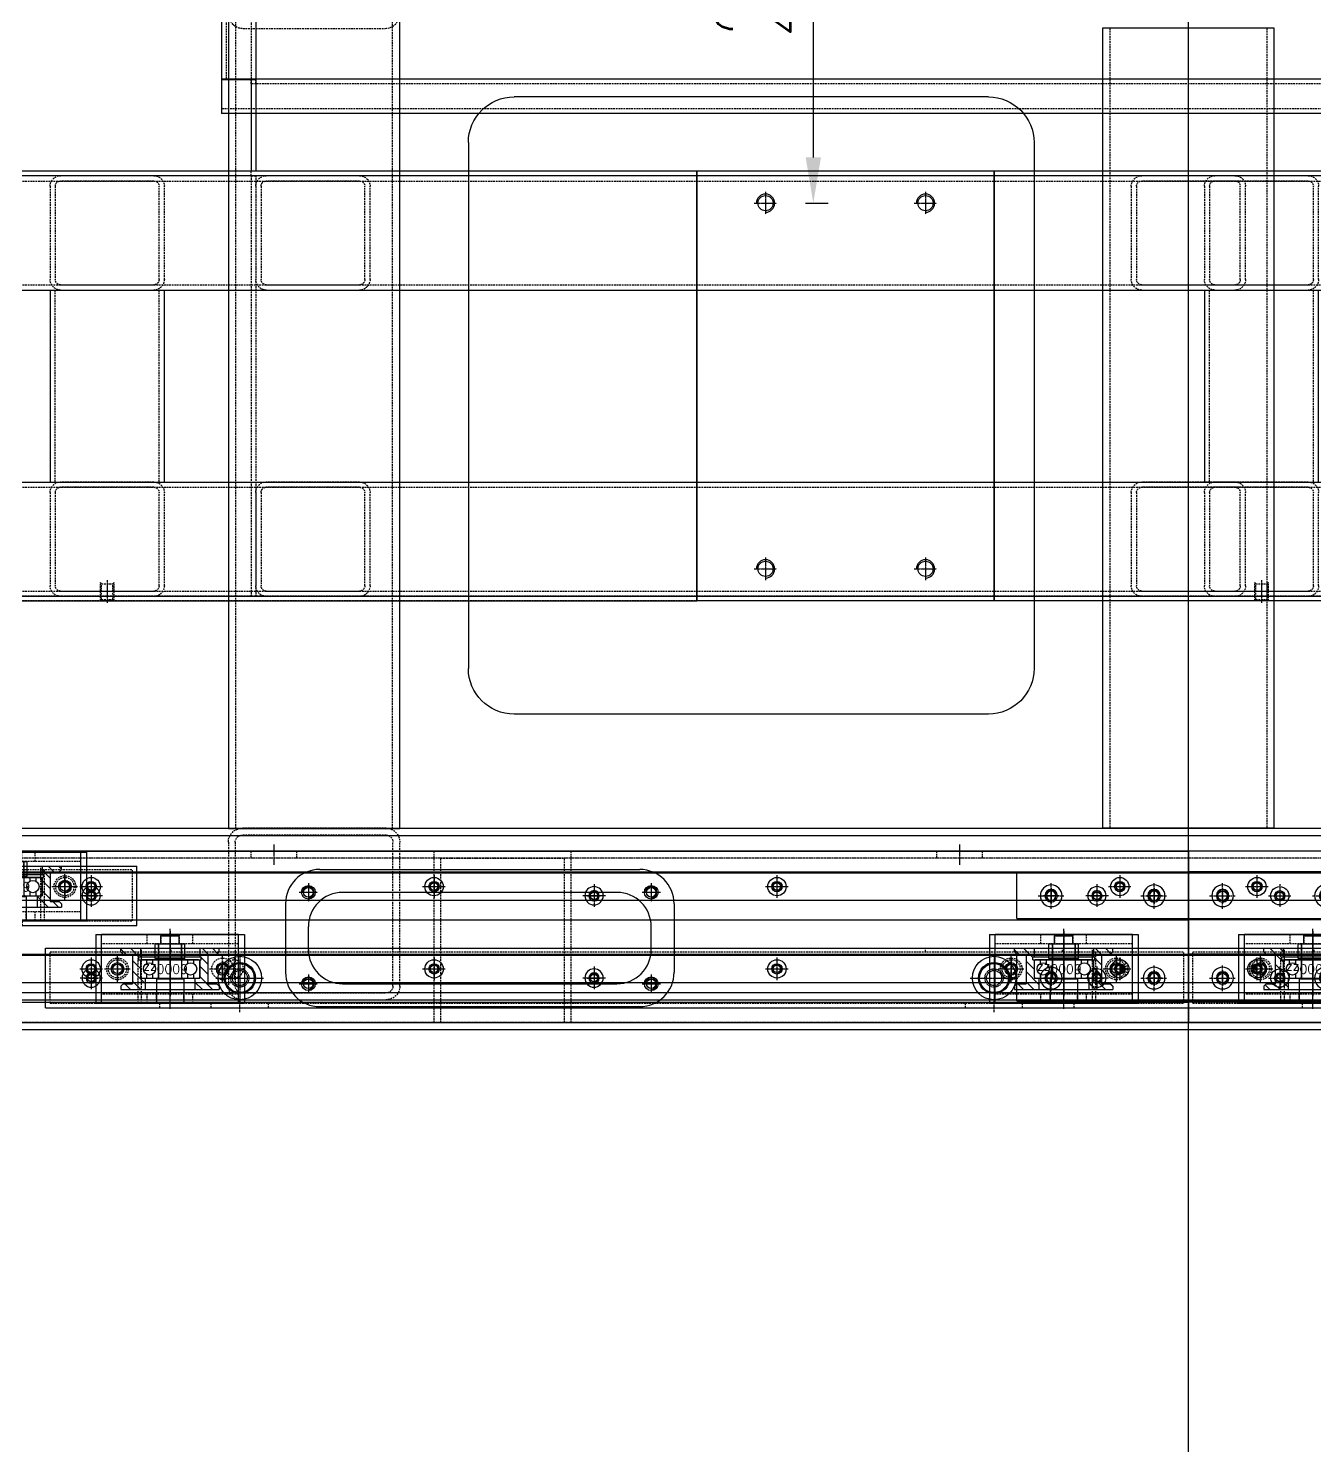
# Model space of a CAD drawing. Header units: millimetres. Extents: x -18234 to 26733, y 279 to 18488.
# Drawn here: x 5988 to 6550, y 8918 to 9538 of the extents above; entities that cross this region are included whole.
import ezdxf

# ---------------------------------------------------------------- set-up
doc = ezdxf.new("R2010")
doc.units = ezdxf.units.MM
doc.linetypes.add('CENTER', pattern=[2, 1.25, -0.25, 0.25, -0.25])
doc.linetypes.add('HIDDEN', pattern=[0.375, 0.25, -0.125])
for name, color, linetype in [('CL', 1, 'CENTER'), ('FL', 3, 'Continuous'), ('HL', 2, 'HIDDEN')]:
    doc.layers.add(name, color=color, linetype=linetype)
doc.styles.add('ROAMNS', font='romans.shx', dxfattribs={"width": 0.8, "bigfont": 'whgtxt.shx'})
doc.styles.add('한글', font='romans.shx', dxfattribs={"bigfont": 'whgtxt.shx'})
doc.dimstyles.new('10 한덕_도면칫수', dxfattribs={"dimscale": 10, "dimtxt": 3.3, "dimasz": 2, "dimexe": 0.65, "dimexo": 1.25, "dimgap": 1, "dimtad": 1, "dimdsep": 46, "dimtxsty": 'ROAMNS', "dimcen": 0, "dimclrd": 7, "dimclre": 7, "dimclrt": 2, "dimadec": 0, "dimazin": 2, "dimtp": 0.1, "dimtm": 0.1, "dimtfac": 0.71, "dimtmove": 0, "dimatfit": 3, "dimfxl": 1, "dimlwd": -1, "dimlwe": -1, "dimarcsym": 1})

# ---------------------------------------------------------------- blocks, each defined once
blk = doc.blocks.new('*D661')
at = {"color": 7, "linetype": 'ByBlock', "ltscale": 0.5, "transparency": 16777216}
for p, q in [((6002.71, 9672.28), (6337.63, 9672.28)), ((6331.13, 9652.28), (6331.13, 9481.28)), ((6327.71, 9461.28), (6337.63, 9461.28))]:
    blk.add_line(p, q, dxfattribs=at)
at = {"color": 7, "ltscale": 0.5, "transparency": 16777216}
for points in [[(6327.79, 9652.28), (6334.46, 9652.28), (6331.13, 9672.28)], [(6327.79, 9481.28), (6334.46, 9481.28), (6331.13, 9461.28)]]:
    blk.add_solid(points, dxfattribs=at)
at = {"layer": 'DEFPOINTS', "color": 0, "ltscale": 0.5, "transparency": 16777216}
for p in [(5990.21, 9672.28), (6315.21, 9461.28), (6331.13, 9461.28)]:
    blk.add_point(p, dxfattribs=at)
at = {"color": 2, "ltscale": 0.5, "transparency": 16777216, "insert": (6304.63, 9566.78), "char_height": 33, "attachment_point": 5, "rotation": 90, "style": 'ROAMNS', "bg_fill": 3, "box_fill_scale": 1.1, "bg_fill_color": 256, "bg_fill_true_color": 13158600, "bg_fill_transparency": 0}
blk.add_mtext('211', dxfattribs=at)
blk = doc.blocks.new('875654')
at = {"layer": 'HL', "ltscale": 3}
for p, q in [((237346.1, 2606.34), (237283.9, 2606.34)), ((237277.5, 2599.94), (237277.5, 2537.74)), ((237280.7, 2599.94), (237280.7, 2537.74)), ((237346.1, 2603.14), (237283.9, 2603.14)), ((237349.3, 2537.74), (237349.3, 2599.94)), ((237352.5, 2537.74), (237352.5, 2599.94)), ((237283.9, 2534.54), (237346.1, 2534.54)), ((237283.9, 2531.34), (237346.1, 2531.34))]:
    blk.add_line(p, q, dxfattribs=at)
for centre, radius, start, end in [((237283.9, 2599.94), 6.4, 90, 180), ((237346.1, 2599.94), 6.4, 0, 90), ((237283.9, 2599.94), 3.2, 90, 180), ((237346.1, 2599.94), 3.2, 0, 90), ((237283.9, 2537.74), 6.4, 180, 270), ((237283.9, 2537.74), 3.2, 180, 270), ((237346.1, 2537.74), 6.4, 270, 0), ((237346.1, 2537.74), 3.2, 270, 0)]:
    blk.add_arc(centre, radius, start, end, dxfattribs=at)
blk = doc.blocks.new('T7ETEW')
at = {"color": 0, "extrusion": (0, 0, -1), "zscale": -1}
blk.add_blockref('875654', (-359719, -25508.93), dxfattribs=at)
blk = doc.blocks.new('y8ll')
at = {"ltscale": 0.5}
for p, q in [((206532.54, 29889.07), (205707.54, 29889.07)), ((205707.54, 29889.07), (205707.54, 29814.07)), ((205707.54, 29814.07), (206532.54, 29814.07))]:
    blk.add_line(p, q, dxfattribs=at)
at = {"layer": 'HL', "ltscale": 3}
for p, q in [((205707.54, 29885.87), (206532.54, 29885.87)), ((205707.54, 29817.27), (206532.54, 29817.27))]:
    blk.add_line(p, q, dxfattribs=at)
blk = doc.blocks.new('R6WRWT')
at = {"ltscale": 0.5}
for p, q in [((208028.26, 17762.34), (205958.26, 17762.34)), ((205958.26, 17687.34), (208028.26, 17687.34))]:
    blk.add_line(p, q, dxfattribs=at)
at = {"layer": 'HL', "ltscale": 3}
for p, q in [((205958.26, 17759.14), (208028.26, 17759.14)), ((205958.26, 17690.54), (208028.26, 17690.54))]:
    blk.add_line(p, q, dxfattribs=at)
blk = doc.blocks.new('T7ETT')
at = {"ltscale": 0.5}
for p, q in [((208158.87, 18593.09), (206535.87, 18593.09)), ((206535.87, 18593.09), (206535.87, 18518.09)), ((206535.87, 18518.09), (208158.87, 18518.09))]:
    blk.add_line(p, q, dxfattribs=at)
at = {"layer": 'HL', "ltscale": 3}
for p, q in [((206535.87, 18589.89), (208158.87, 18589.89)), ((206535.87, 18521.29), (208158.87, 18521.29))]:
    blk.add_line(p, q, dxfattribs=at)
blk = doc.blocks.new('tyudrt')
at = {"layer": 'HL', "ltscale": 3}
for p, q in [((311320.86, 131.85), (311383.86, 131.85)), ((311314.86, 62.85), (311314.86, 125.85)), ((311317.86, 62.85), (311317.86, 125.85)), ((311320.86, 128.85), (311383.86, 128.85)), ((311386.86, 125.85), (311386.86, 62.85)), ((311389.86, 125.85), (311389.86, 62.85)), ((311383.86, 59.85), (311320.86, 59.85)), ((311383.86, 56.85), (311320.86, 56.85))]:
    blk.add_line(p, q, dxfattribs=at)
for centre, radius, start, end in [((311320.86, 125.85), 6, 90, 180), ((311383.86, 125.85), 6, 0, 90), ((311320.86, 125.85), 3, 90, 180), ((311383.86, 125.85), 3, 0, 90), ((311320.86, 62.85), 6, 180, 270), ((311320.86, 62.85), 3, 180, 270), ((311383.86, 62.85), 6, 270, 0), ((311383.86, 62.85), 3, 270, 0)]:
    blk.add_arc(centre, radius, start, end, dxfattribs=at)
blk = doc.blocks.new('KGHWELWE')
at = {"ltscale": 0.5}
for p, q in [((118169.61, -24345.93), (118169.61, -23995.93)), ((118169.61, -23995.93), (118244.61, -23995.93)), ((118244.61, -23995.93), (118244.61, -24345.93)), ((118169.61, -24345.93), (118244.61, -24345.93))]:
    blk.add_line(p, q, dxfattribs=at)
at = {"layer": 'HL', "ltscale": 3}
for p, q in [((118172.81, -23995.93), (118172.81, -24345.93)), ((118241.41, -23995.93), (118241.41, -24345.93))]:
    blk.add_line(p, q, dxfattribs=at)
blk = doc.blocks.new('67234')
at = {"color": 6, "ltscale": 0.5}
for p, q in [((108903.23, -23265.82), (108903.23, -23967.32)), ((108918.23, -23265.82), (108918.23, -23927.32)), ((108903.23, -23927.32), (108918.23, -23927.32)), ((108905.23, -23927.32), (108905.23, -23967.32)), ((108085.23, -23967.32), (108905.23, -23967.32))]:
    blk.add_line(p, q, dxfattribs=at)
at = {"layer": 'HL', "ltscale": 3}
for p, q in [((108905.23, -23265.82), (108905.23, -23927.32)), ((108916.23, -23265.82), (108916.23, -23927.32))]:
    blk.add_line(p, q, dxfattribs=at)
blk = doc.blocks.new('547ww')
at = {"color": 6, "ltscale": 0.5}
for p, q in [((106842.27, -25136.21), (107688.27, -25136.21)), ((106842.27, -25136.21), (106842.27, -25151.21)), ((107675.27, -25136.21), (107675.27, -25138.21)), ((107688.27, -25136.21), (107688.27, -25151.21)), ((106842.27, -25151.21), (107688.27, -25151.21))]:
    blk.add_line(p, q, dxfattribs=at)
at = {"layer": 'HL', "ltscale": 3}
for p, q in [((106855.27, -25136.21), (106855.27, -25138.21)), ((106857.27, -25136.21), (106857.27, -25138.21)), ((107673.27, -25138.21), (107673.27, -25136.21)), ((107675.27, -25138.21), (107675.27, -25136.21)), ((106855.27, -25138.21), (107675.27, -25138.21)), ((106842.27, -25149.21), (107688.27, -25149.21))]:
    blk.add_line(p, q, dxfattribs=at)
blk = doc.blocks.new('5463')
at = {"color": 6}
for name, p in [('67234', (-2817.38, 0)), ('547ww', (-1587.43, 1209.13))]:
    blk.add_blockref(name, p, dxfattribs=at)
blk = doc.blocks.new('7ett')
at = {"ltscale": 0.5}
for p, q in [((111304.67, -26252.2), (111512.17, -26252.2)), ((111284.67, -26272.2), (111284.67, -26502.2)), ((111532.17, -26272.2), (111532.17, -26502.2)), ((111304.67, -26522.2), (111512.17, -26522.2)), ((112252.17, -26657.2), (110182.17, -26657.2))]:
    blk.add_line(p, q, dxfattribs=at)
for centre, start, end in [((111304.67, -26272.2), 90, 180), ((111512.17, -26272.2), 0, 90), ((111304.67, -26502.2), 180, 270), ((111512.17, -26502.2), 270, 0)]:
    blk.add_arc(centre, 20, start, end, dxfattribs=at)
blk = doc.blocks.new('TUWW')
at = {"ltscale": 0.5}
blk.add_circle((205051.78, 17531.93), 3.32, dxfattribs=at)
at = {"color": 1, "ltscale": 0.5}
blk.add_arc((205051.78, 17531.93), 4, 270, 180, dxfattribs=at)
at = {"layer": 'CL', "ltscale": 0.5}
for p, q in [((205051.78, 17536.93), (205051.78, 17526.93)), ((205046.78, 17531.93), (205056.78, 17531.93))]:
    blk.add_line(p, q, dxfattribs=at)
blk = doc.blocks.new('UYIWWT')
at = {"color": 6, "ltscale": 0.5}
for p, q in [((117513.54, -28251.55), (117513.54, -28439.55)), ((117513.54, -28251.55), (117643.54, -28251.55)), ((117643.54, -28251.55), (117643.54, -28439.55)), ((117513.54, -28439.55), (117643.54, -28439.55))]:
    blk.add_line(p, q, dxfattribs=at)
at = {"extrusion": (0, 0, -1), "zscale": -1}
for p in [(-322595.32, -45797.48), (-322665.32, -45797.48), (-322595.32, -45957.48), (-322665.32, -45957.48)]:
    blk.add_blockref('TUWW', p, dxfattribs=at)
blk = doc.blocks.new('57WERWR')
at = {"ltscale": 0.5}
for p, q in [((217010.53, 14888.67), (215596.53, 14888.67)), ((215596.53, 14838.67), (217010.53, 14838.67))]:
    blk.add_line(p, q, dxfattribs=at)
at = {"layer": 'HL', "ltscale": 3}
for p, q in [((215596.53, 14886.37), (217010.53, 14886.37)), ((215596.53, 14840.97), (217010.53, 14840.97))]:
    blk.add_line(p, q, dxfattribs=at)
blk = doc.blocks.new('57WTEWR')
at = {"ltscale": 0.5}
for p, q in [((207561.59, 18318.75), (207477.59, 18318.75)), ((207477.59, 18318.75), (207477.59, 18268.75)), ((207561.59, 18318.75), (207561.59, 18268.75)), ((207477.59, 18268.75), (207561.59, 18268.75))]:
    blk.add_line(p, q, dxfattribs=at)
at = {"layer": 'HL', "ltscale": 3}
for p, q in [((207477.59, 18316.45), (207561.59, 18316.45)), ((207477.59, 18271.05), (207561.59, 18271.05))]:
    blk.add_line(p, q, dxfattribs=at)
blk = doc.blocks.new('56e43')
at = {"layer": 'HL', "ltscale": 3}
for p, q in [((237551.98, 2183.25), (237592.78, 2183.25)), ((237547.38, 2137.85), (237547.38, 2178.65)), ((237549.68, 2137.85), (237549.68, 2178.65)), ((237551.98, 2180.95), (237592.78, 2180.95)), ((237595.08, 2178.65), (237595.08, 2137.85)), ((237597.38, 2178.65), (237597.38, 2137.85)), ((237592.78, 2135.55), (237551.98, 2135.55)), ((237592.78, 2133.25), (237551.98, 2133.25))]:
    blk.add_line(p, q, dxfattribs=at)
for centre, radius, start, end in [((237551.98, 2178.65), 4.6, 90, 180), ((237592.78, 2178.65), 4.6, 0, 90), ((237551.98, 2178.65), 2.3, 90, 180), ((237592.78, 2178.65), 2.3, 0, 90), ((237551.98, 2137.85), 4.6, 180, 270), ((237551.98, 2137.85), 2.3, 180, 270), ((237592.78, 2137.85), 4.6, 270, 0), ((237592.78, 2137.85), 2.3, 270, 0)]:
    blk.add_arc(centre, radius, start, end, dxfattribs=at)
blk = doc.blocks.new('34ETW')
at = {"color": 6, "ltscale": 0.5}
for p, q in [((117048.54, -28749.67), (117513.54, -28749.67)), ((117048.54, -28749.67), (117048.54, -28937.67)), ((117513.54, -28937.67), (117513.54, -28749.67)), ((117048.54, -28937.67), (117513.54, -28937.67))]:
    blk.add_line(p, q, dxfattribs=at)
blk = doc.blocks.new('R6WERW')
at = {"color": 6, "ltscale": 0.5}
for p, q in [((117643.54, -28749.67), (118098.54, -28749.67)), ((117643.54, -28937.67), (117643.54, -28749.67)), ((118098.54, -28749.67), (118098.54, -28937.67)), ((118098.54, -28937.67), (117643.54, -28937.67))]:
    blk.add_line(p, q, dxfattribs=at)
blk = doc.blocks.new('yiwerw')
at = {"layer": 'CL', "ltscale": 0.5}
blk.add_line((240924.09, 36676.37), (240914.09, 36676.37), dxfattribs=at)
at = {"layer": 'HL', "ltscale": 3}
for p, q in [((240915.09, 36679.37), (240915.63, 36678.83)), ((240915.09, 36679.37), (240923.09, 36679.37)), ((240915.63, 36678.83), (240915.63, 36673.92)), ((240915.63, 36678.83), (240922.55, 36678.83)), ((240922.55, 36678.83), (240923.09, 36679.37)), ((240922.55, 36678.83), (240922.55, 36673.92)), ((240915.09, 36673.37), (240915.63, 36673.92)), ((240915.09, 36673.37), (240923.09, 36673.37)), ((240915.63, 36673.92), (240922.55, 36673.92)), ((240922.55, 36673.92), (240923.09, 36673.37))]:
    blk.add_line(p, q, dxfattribs=at)
blk = doc.blocks.new('T6UEWTE')
at = {"layer": 'HL', "ltscale": 3}
for p, q in [((116864.54, -29328.71), (118282.54, -29328.71)), ((116864.54, -29330.71), (118282.54, -29330.71))]:
    blk.add_line(p, q, dxfattribs=at)
at = {"extrusion": (0, 0, -1), "zscale": -1, "rotation": 90}
for p in [(-80720.16, -270245.8), (-81225.16, -270245.8)]:
    blk.add_blockref('yiwerw', p, dxfattribs=at)
blk = doc.blocks.new('6wtw')
at = {"layer": 'HL', "ltscale": 3}
for p, q in [((116864.54, -30097.36), (118282.54, -30097.36)), ((117838.54, -30097.36), (117838.54, -30099.36)), ((116864.54, -30099.36), (118282.54, -30099.36))]:
    blk.add_line(p, q, dxfattribs=at)
blk = doc.blocks.new('ERTRW')
at = {"layer": 'HL', "ltscale": 3}
for p, q in [((118432.12, -29330.71), (118432.12, -29328.71)), ((118616.12, -29328.71), (118432.12, -29328.71)), ((118616.12, -29330.71), (118616.12, -29328.71)), ((118616.12, -29330.71), (118432.12, -29330.71))]:
    blk.add_line(p, q, dxfattribs=at)
blk = doc.blocks.new('6ueey')
at = {"color": 6, "xscale": -1, "rotation": 180}
blk.add_blockref('6wtw', (0, -57398.92), dxfattribs=at)
at = {"extrusion": (0, 0, -1), "zscale": -1}
blk.add_blockref('57WERWR', (-333877.07, -42190.23), dxfattribs=at)
at = {"color": 6}
for name, p in [('34ETW', (0, 1450.11)), ('UYIWWT', (0, 951.99)), ('R6WERW', (0, 1450.11)), ('T6UEWTE', (0, 1843.15))]:
    blk.add_blockref(name, p, dxfattribs=at)
at = {"color": 0}
for p in [(-120175.84, -29484.81), (-120143.84, -29484.81), (-119760.84, -29484.81), (-119670.84, -29484.81), (-120175.84, -29618.81), (-120143.84, -29618.81), (-119760.84, -29618.81), (-119670.84, -29618.81)]:
    blk.add_blockref('56e43', p, dxfattribs=at)
at = {"color": 6, "rotation": 90}
blk.add_blockref('ERTRW', (88507.83, -145917.68), dxfattribs=at)
at = {"extrusion": (0, 0, -1), "zscale": -1, "rotation": 90}
for p in [(-99102.79, -234913.15), (-99607.79, -234913.15)]:
    blk.add_blockref('57WTEWR', p, dxfattribs=at)
at = {"rotation": 180}
blk.add_blockref('57WERWR', (333877.07, -12596.9), dxfattribs=at)
blk = doc.blocks.new('5tu4t')
at = {"extrusion": (0, 0, -1), "zscale": -1, "rotation": 90}
blk.add_blockref('T7ETT', (-98729.75, -231325.68), dxfattribs=at)
at = {"color": 6}
for name, p in [('5463', (11225.01, -535)), ('7ett', (5685.68, 1782.38)), ('KGHWELWE', (-1304.26, -443.88)), ('6ueey', (-525.69, 2797.25))]:
    blk.add_blockref(name, p, dxfattribs=at)
at = {"color": 0, "extrusion": (0, 0, -1), "zscale": -1, "rotation": 90}
blk.add_blockref('y8ll', (-87433.78, -230497.36), dxfattribs=at)
at = {"extrusion": (0, 0, -1), "zscale": -1}
blk.add_blockref('R6WRWT', (-323896.11, -42552.16), dxfattribs=at)
blk.add_blockref('tyudrt', (-194067.01, -24921.66))
blk = doc.blocks.new('r6qq3rwq')
at = {"ltscale": 0.5}
for radius in [4, 2.25]:
    blk.add_circle((157631.76, 30506.04), radius, dxfattribs=at)
at = {"layer": 'CL', "ltscale": 0.5}
for p, q in [((157631.76, 30511.04), (157631.76, 30501.04)), ((157626.76, 30506.04), (157636.76, 30506.04))]:
    blk.add_line(p, q, dxfattribs=at)
blk = doc.blocks.new('6tuerte')
at = {"ltscale": 0.5}
for p, q in [((158864.39, 29430.98), (158864.39, 29418.98)), ((158864.39, 29430.98), (159824.39, 29430.98)), ((159824.39, 29430.98), (159824.39, 29418.98)), ((158864.39, 29418.98), (159824.39, 29418.98))]:
    blk.add_line(p, q, dxfattribs=at)
for p in [(1262.63, -1081.07), (1412.63, -1081.07), (1562.63, -1081.07), (1712.63, -1081.07), (1862.63, -1081.07), (2012.63, -1081.07), (2162.63, -1081.07)]:
    blk.add_blockref('r6qq3rwq', p)
blk = doc.blocks.new('ryuere')
at = {"layer": 'HL', "ltscale": 3}
for p, q in [((-17901.74, 10665.66), (-17901.74, 10667.16)), ((-17841.74, 10665.66), (-17841.74, 10667.16))]:
    blk.add_line(p, q, dxfattribs=at)
blk = doc.blocks.new('tirru')
at = {"layer": 'CL'}
for p, q in [((-18451.74, 9463.76), (-18451.74, 9453.94)), ((-18456.65, 9458.85), (-18446.82, 9458.85))]:
    blk.add_line(p, q, dxfattribs=at)
at = {"layer": 'HL', "ltscale": 3}
blk.add_circle((-18451.74, 9458.85), 4, dxfattribs=at)
blk = doc.blocks.new('r66uru')
at = {"layer": 'CL'}
blk.add_line((-18386.74, 10633.16), (-18386.74, 10639.16), dxfattribs=at)
at = {"layer": 'HL', "ltscale": 3}
for p, q in [((-18399.24, 10635.16), (-18399.24, 10637.16)), ((-18374.24, 10635.16), (-18374.24, 10637.16))]:
    blk.add_line(p, q, dxfattribs=at)
blk = doc.blocks.new('fjffj')
at = {"layer": 'HL', "ltscale": 3}
for p, q in [((-18321.74, 10635.16), (-18321.74, 10637.16)), ((-17921.74, 10635.16), (-17921.74, 10637.16))]:
    blk.add_line(p, q, dxfattribs=at)
blk = doc.blocks.new('tyrttet')
blk.add_circle((200207.9, 17418.07), 6.6)
at = {"layer": 'CL'}
for p, q in [((200207.9, 17426.17), (200207.9, 17409.97)), ((200199.8, 17418.07), (200216, 17418.07))]:
    blk.add_line(p, q, dxfattribs=at)
blk = doc.blocks.new('trtete')
for p, q in [((200122.9, 17402.07), (200122.9, 17428.07)), ((200122.9, 17428.07), (200622.9, 17428.07)), ((200622.9, 17402.07), (200622.9, 17428.07)), ((200122.9, 17402.07), (200622.9, 17402.07))]:
    blk.add_line(p, q)
at = {"layer": 'HL', "ltscale": 3}
for p, q in [((200124.9, 17404.07), (200124.9, 17426.57)), ((200124.9, 17426.57), (200620.9, 17426.57)), ((200163.4, 17404.07), (200163.4, 17426.57)), ((200164.9, 17404.07), (200164.9, 17428.07)), ((200580.9, 17404.07), (200580.9, 17428.07)), ((200582.4, 17404.07), (200582.4, 17426.57)), ((200620.9, 17404.07), (200620.9, 17426.57)), ((200124.9, 17404.07), (200620.9, 17404.07))]:
    blk.add_line(p, q, dxfattribs=at)
at = {"xscale": -1}
for name, p in [('ryuere', (182336.17, 6760.91)), ('r66uru', (182151.17, 6766.91))]:
    blk.add_blockref(name, p, dxfattribs=at)
for name, p in [('ryuere', (218409.64, 6760.91)), ('tirru', (218606.14, 7960.23)), ('tyrttet', (0, -3)), ('tirru', (218657.14, 7960.23)), ('tyrttet', (330, -3)), ('tirru', (218997.14, 7960.23)), ('tirru', (219043.14, 7960.23)), ('r66uru', (218594.64, 6766.91)), ('fjffj', (218494.64, 6766.91))]:
    blk.add_blockref(name, p)
blk = doc.blocks.new('tu7yett')
at = {"ltscale": 0.5}
for radius in [9.5, 6.83, 6.33]:
    blk.add_circle((203705.95, 14336.91), radius, dxfattribs=at)
at = {"layer": 'CL', "ltscale": 0.5}
for p, q in [((203705.95, 14347.41), (203705.95, 14326.41)), ((203695.45, 14336.91), (203716.45, 14336.91))]:
    blk.add_line(p, q, dxfattribs=at)
at = {"layer": 'FL', "ltscale": 0.5}
blk.add_circle((203705.95, 14336.91), 3.32, dxfattribs=at)
at = {"layer": 'HL', "ltscale": 0.5}
blk.add_circle((203705.95, 14336.91), 4, dxfattribs=at)
blk = doc.blocks.new('uiorwe')
blk.add_circle((-18255.47, 8800.93), 2.75)
at = {"layer": 'CL'}
for p, q in [((-18255.47, 8795.18), (-18255.47, 8806.68)), ((-18261.22, 8800.93), (-18249.72, 8800.93))]:
    blk.add_line(p, q, dxfattribs=at)
at = {"layer": 'HL', "ltscale": 3}
blk.add_circle((-18255.47, 8800.93), 4.75, dxfattribs=at)
blk = doc.blocks.new('tyuwtt')
at = {"layer": 'CL'}
blk.add_line((-18535.92, 8734.93), (-18528.92, 8734.93), dxfattribs=at)
at = {"layer": 'HL', "ltscale": 3}
for p, q in [((-18534.42, 8738.93), (-18530.42, 8738.93)), ((-18534.42, 8730.93), (-18530.42, 8730.93))]:
    blk.add_line(p, q, dxfattribs=at)
blk = doc.blocks.new('RERE')
at = {"layer": 'CL'}
blk.add_line((201660.76, 16292.72), (201667.76, 16292.72), dxfattribs=at)
at = {"layer": 'HL', "ltscale": 3}
for p, q in [((201662.26, 16298.72), (201666.26, 16298.72)), ((201662.26, 16286.72), (201666.26, 16286.72))]:
    blk.add_line(p, q, dxfattribs=at)
blk = doc.blocks.new('R6UEWT')
at = {"ltscale": 0.5}
for p, q in [((201575.56, 16344.32), (201575.56, 16374.32)), ((201635.56, 16374.32), (201575.56, 16374.32)), ((201635.56, 16344.32), (201635.56, 16374.32)), ((201635.56, 16344.32), (201575.56, 16344.32))]:
    blk.add_line(p, q, dxfattribs=at)
at = {"layer": 'HL', "ltscale": 3}
for p, q in [((201635.56, 16370.32), (201575.56, 16370.32)), ((201595.56, 16370.32), (201595.56, 16374.32)), ((201615.56, 16370.32), (201615.56, 16374.32)), ((201635.56, 16348.32), (201575.56, 16348.32)), ((201595.56, 16344.32), (201595.56, 16348.32)), ((201615.56, 16344.32), (201615.56, 16348.32))]:
    blk.add_line(p, q, dxfattribs=at)
at = {"extrusion": (0, 0, -1), "zscale": -1, "rotation": 270}
blk.add_blockref('tyuwtt', (-210340.49, -2160.1), dxfattribs=at)
for p in [(219838.03, 7558.39), (219884.03, 7558.39)]:
    blk.add_blockref('uiorwe', p)
at = {"rotation": 90}
blk.add_blockref('RERE', (217898.28, -185317.94), dxfattribs=at)
blk = doc.blocks.new('UTREE')
at = {"ltscale": 0.5}
h = blk.add_hatch(dxfattribs=at)
h.set_pattern_fill('ANSI31', color=1, style=0)
h.paths.add_polyline_path([(201430.48, 16367.01), (201438.48, 16367.01), (201438.48, 16367.61), (201439.83, 16367.61), (201439.83, 16367.01), (201443.48, 16367.01), (201443.48, 16375.51), (201441.98, 16375.51), (201440.98, 16374.51), (201440.98, 16370.51), (201427.98, 16370.51), (201427.98, 16374.51), (201426.98, 16375.51), (201425.48, 16375.51), (201425.48, 16364.91), (201430.48, 16364.91)])
h.paths.add_polyline_path([(201440.98, 16337.51), (201440.98, 16333.51), (201441.98, 16332.51), (201443.48, 16332.51), (201443.48, 16341.01), (201439.83, 16341.01), (201439.83, 16340.41), (201438.48, 16340.41), (201438.48, 16341.01), (201430.48, 16341.01), (201430.48, 16343.11), (201425.48, 16343.11), (201425.48, 16332.51), (201426.98, 16332.51), (201427.98, 16333.51), (201427.98, 16337.51)])
for p, q in [((201425.48, 16375.51), (201425.48, 16332.51)), ((201426.98, 16375.51), (201425.48, 16375.51)), ((201427.98, 16374.51), (201426.98, 16375.51)), ((201427.98, 16374.51), (201427.98, 16370.51)), ((201440.98, 16370.51), (201427.98, 16370.51)), ((201441.98, 16375.51), (201440.98, 16374.51)), ((201440.98, 16374.51), (201440.98, 16370.51)), ((201441.98, 16375.51), (201443.48, 16375.51)), ((201443.48, 16375.51), (201443.48, 16332.51)), ((201430.48, 16364.91), (201425.48, 16364.91)), ((201430.48, 16367.01), (201430.48, 16341.01)), ((201438.48, 16367.01), (201430.48, 16367.01)), ((201438.48, 16367.61), (201438.48, 16340.41)), ((201438.48, 16367.61), (201439.83, 16367.61)), ((201439.83, 16367.61), (201439.83, 16340.41)), ((201443.48, 16367.01), (201439.83, 16367.01)), ((201430.48, 16343.11), (201425.48, 16343.11)), ((201438.48, 16341.01), (201430.48, 16341.01)), ((201438.48, 16340.41), (201439.83, 16340.41)), ((201443.48, 16341.01), (201439.83, 16341.01)), ((201427.98, 16333.51), (201426.98, 16332.51)), ((201427.98, 16337.51), (201427.98, 16333.51)), ((201440.98, 16337.51), (201427.98, 16337.51)), ((201440.98, 16337.51), (201440.98, 16333.51)), ((201440.98, 16333.51), (201441.98, 16332.51)), ((201426.98, 16332.51), (201425.48, 16332.51)), ((201441.98, 16332.51), (201443.48, 16332.51))]:
    blk.add_line(p, q, dxfattribs=at)
at = {"layer": 'CL', "ltscale": 0.5}
blk.add_line((201446.48, 16354.01), (201422.48, 16354.01), dxfattribs=at)
blk = doc.blocks.new('67etrre')
at = {"color": 1, "ltscale": 0.5}
for p, q in [((306751.98, 12561.36), (306751.98, 12536.36)), ((306753.67, 12559.19), (306751.98, 12559.19)), ((306759.48, 12561.86), (306752.48, 12561.86)), ((306759.98, 12559.19), (306758.29, 12559.19)), ((306759.98, 12536.36), (306759.98, 12561.36)), ((306753.67, 12556.53), (306751.98, 12556.53)), ((306752.48, 12553.86), (306759.48, 12553.86)), ((306759.98, 12556.53), (306758.29, 12556.53)), ((306753.67, 12541.19), (306751.98, 12541.19)), ((306753.67, 12538.53), (306751.98, 12538.53)), ((306759.48, 12543.86), (306752.48, 12543.86)), ((306759.98, 12541.19), (306758.29, 12541.19)), ((306759.98, 12538.53), (306758.29, 12538.53)), ((306752.48, 12535.86), (306759.48, 12535.86))]:
    blk.add_line(p, q, dxfattribs=at)
for centre in [(306755.98, 12557.86), (306755.98, 12539.86)]:
    blk.add_circle(centre, 2.67, dxfattribs=at)
for centre, start, end in [((306752.48, 12561.36), 90, 180), ((306759.48, 12561.36), 0, 90), ((306752.48, 12554.36), 180, 270), ((306759.48, 12554.36), 270, 0), ((306752.48, 12543.36), 90, 180), ((306759.48, 12543.36), 0, 90), ((306752.48, 12536.36), 180, 270), ((306759.48, 12536.36), 270, 0)]:
    blk.add_arc(centre, 0.5, start, end, dxfattribs=at)
at = {"layer": 'CL', "ltscale": 0.5}
blk.add_line((306750.98, 12548.86), (306760.98, 12548.86), dxfattribs=at)
at = {"ltscale": 0.5, "style": '한글'}
blk.add_text('6000zz', height=4, rotation=90, dxfattribs=at).set_placement((306757.88, 12541.03))
blk = doc.blocks.new('7UERE')
at = {"ltscale": 0.5}
for p, q in [((201578.54, 16473.57), (201579.04, 16474.07)), ((201578.54, 16473.57), (201578.54, 16462.57)), ((201589.04, 16474.07), (201579.04, 16474.07)), ((201579.04, 16474.07), (201579.04, 16462.07)), ((201589.04, 16462.07), (201589.04, 16474.07)), ((201604.54, 16473.07), (201589.04, 16473.07)), ((201578.54, 16462.57), (201579.04, 16462.07)), ((201589.04, 16462.07), (201579.04, 16462.07)), ((201604.54, 16463.07), (201589.04, 16463.07))]:
    blk.add_line(p, q, dxfattribs=at)
for p, q in [((201604.54, 16473.07), (201604.54, 16463.07)), ((201604.54, 16472.07), (201608.04, 16472.07)), ((201608.04, 16472.07), (201608.54, 16471.57)), ((201608.04, 16472.07), (201608.04, 16464.07)), ((201608.54, 16471.57), (201608.54, 16464.57)), ((201604.54, 16464.07), (201608.04, 16464.07)), ((201608.54, 16464.57), (201608.04, 16464.07))]:
    blk.add_line(p, q)
at = {"layer": 'CL'}
blk.add_line((201576.04, 16468.07), (201611.04, 16468.07), dxfattribs=at)
blk = doc.blocks.new('YURTETT')
at = {"ltscale": 0.5}
for p, q in [((201630.72, 16474.57), (201637.22, 16474.57)), ((201630.72, 16474.57), (201630.72, 16461.57)), ((201637.22, 16474.57), (201637.22, 16461.57)), ((201630.72, 16461.57), (201637.22, 16461.57))]:
    blk.add_line(p, q, dxfattribs=at)
at = {"layer": 'CL', "ltscale": 0.5}
blk.add_line((201628.72, 16468.07), (201639.22, 16468.07), dxfattribs=at)
at = {"layer": 'HL', "ltscale": 3}
for p, q in [((201630.72, 16473.07), (201637.22, 16473.07)), ((201630.72, 16463.07), (201637.22, 16463.07))]:
    blk.add_line(p, q, dxfattribs=at)
blk = doc.blocks.new('5YWWWE')
blk.add_blockref('R6UEWT', (-68.47, 300.44))
at = {"rotation": 90}
for name, p in [('7UERE', (218005.16, -184933.78)), ('YURTETT', (218005.16, -184966.45)), ('67etrre', (214085.95, -290096.22))]:
    blk.add_blockref(name, p, dxfattribs=at)
at = {"color": 1, "rotation": 90}
blk.add_blockref('UTREE', (217891.1, -184774.72), dxfattribs=at)
blk = doc.blocks.new('TYEWRW')
at = {"ltscale": 0.5}
blk.add_circle((316722.34, 32394.14), 2.07, dxfattribs=at)
at = {"color": 1, "ltscale": 0.5}
blk.add_arc((316722.34, 32394.14), 2.5, 270, 180, dxfattribs=at)
at = {"layer": 'CL', "ltscale": 0.5}
for p, q in [((316718.84, 32394.14), (316725.84, 32394.14)), ((316722.34, 32397.64), (316722.34, 32390.64))]:
    blk.add_line(p, q, dxfattribs=at)
blk = doc.blocks.new('trwew')
at = {"ltscale": 0.5}
for p, q in [((201573.06, 16182.91), (201573.06, 16152.91)), ((201573.06, 16182.91), (201638.06, 16182.91)), ((201638.06, 16182.91), (201638.06, 16152.91)), ((201573.06, 16152.91), (201638.06, 16152.91))]:
    blk.add_line(p, q, dxfattribs=at)
for p in [(-115139.78, -16226.23), (-115093.78, -16226.23)]:
    blk.add_blockref('TYEWRW', p)
blk = doc.blocks.new('6qwrqr')
for name, p in [('5YWWWE', (573.84, -331.06)), ('5YWWWE', (964.84, -331.06)), ('trwew', (505.38, 160.79)), ('trwew', (896.38, 160.79)), ('trtete', (1933.53, -1090.37)), ('tu7yett', (-1564.52, 1987.8)), ('tu7yett', (-1234.52, 1987.8))]:
    blk.add_blockref(name, p)
blk = doc.blocks.new('5TU7WRRW')
at = {"color": 6, "ltscale": 0.5}
for radius in [4, 2.25]:
    blk.add_circle((205051.57, 17515.02), radius, dxfattribs=at)
at = {"layer": 'CL', "ltscale": 0.5}
for p, q in [((205051.57, 17520.02), (205051.57, 17510.02)), ((205046.57, 17515.02), (205056.57, 17515.02))]:
    blk.add_line(p, q, dxfattribs=at)
blk = doc.blocks.new('5673Q')
at = {"ltscale": 0.5}
blk.add_circle((205056.21, 17552.23), 2.07, dxfattribs=at)
at = {"color": 1, "ltscale": 0.5}
blk.add_arc((205056.21, 17552.23), 2.5, 270, 180, dxfattribs=at)
at = {"layer": 'CL', "ltscale": 0.5}
for p, q in [((205056.21, 17555.73), (205056.21, 17548.73)), ((205052.71, 17552.23), (205059.71, 17552.23))]:
    blk.add_line(p, q, dxfattribs=at)
blk = doc.blocks.new('56uewwr')
at = {"color": 6}
for p, q in [((160185.25, 27256.1), (160185.25, 27181.1)), ((161145.25, 27256.1), (160185.25, 27256.1)), ((161145.25, 27256.1), (161145.25, 27181.1)), ((161145.25, 27247.1), (160185.25, 27247.1)), ((161145.25, 27226.1), (160185.25, 27226.1)), ((161145.25, 27211.1), (160185.25, 27211.1)), ((161145.25, 27190.1), (160185.25, 27190.1)), ((161145.25, 27181.1), (160185.25, 27181.1))]:
    blk.add_line(p, q, dxfattribs=at)
for p in [(-44826.32, 9721.58), (-44606.32, 9721.58), (-44386.32, 9721.58), (-44826.32, 9685.58), (-44606.32, 9685.58), (-44386.32, 9685.58)]:
    blk.add_blockref('5TU7WRRW', p, dxfattribs=at)
at = {"color": 6, "xscale": -1}
for p in [(365936.81, 9721.58), (366156.81, 9721.58), (365936.81, 9685.58), (366156.81, 9685.58)]:
    blk.add_blockref('5TU7WRRW', p, dxfattribs=at)
for p in [(-44855.96, 9684.37), (-44810.96, 9684.37), (-43970.96, 9684.37), (-43925.96, 9684.37), (-44855.96, 9648.37), (-44810.96, 9648.37), (-43970.96, 9648.37), (-43925.96, 9648.37)]:
    blk.add_blockref('5673Q', p)
blk = doc.blocks.new('ETQEWR')
at = {"color": 6}
for radius in [4.75, 2.75]:
    blk.add_circle((-34609.98, -1706.09), radius, dxfattribs=at)
at = {"layer": 'CL'}
for p, q in [((-34609.98, -1700.34), (-34609.98, -1711.84)), ((-34615.73, -1706.09), (-34604.23, -1706.09))]:
    blk.add_line(p, q, dxfattribs=at)
blk = doc.blocks.new('tyuerw')
at = {"color": 6}
for p, q in [((160540.17, 27082.41), (160690.17, 27082.41)), ((160540.17, 27062.41), (160540.17, 27082.41)), ((160690.17, 27062.41), (160690.17, 27082.41)), ((160540.17, 27062.41), (160690.17, 27062.41))]:
    blk.add_line(p, q, dxfattribs=at)
at = {"color": 6, "extrusion": (0, 0, -1), "zscale": -1, "rotation": 180}
for p in [(-195165.15, 25366.32), (-195210.15, 25366.32), (-195240.15, 25366.32), (-195285.15, 25366.32)]:
    blk.add_blockref('ETQEWR', p, dxfattribs=at)
blk = doc.blocks.new('r6wr3wr')
for name, p in [('6qwrqr', (-44792.97, 17191.16)), ('56uewwr', (-1961.79, 6279.26)), ('tyuerw', (-2391.71, 6443.45)), ('6qwrqr', (-44332.97, 17155.16)), ('6qwrqr', (-43832.97, 17155.16)), ('tyuerw', (-2391.71, 6407.45))]:
    blk.add_blockref(name, p)
at = {"xscale": -1}
blk.add_blockref('56uewwr', (318408.71, 6279.26), dxfattribs=at)
blk = doc.blocks.new('eywerw')
at = {"ltscale": 0.5}
blk.add_circle((158547.68, 31157.1), 3, dxfattribs=at)
at = {"layer": 'CL', "ltscale": 0.5}
for p, q in [((158547.68, 31161.13), (158547.68, 31153.07)), ((158543.65, 31157.1), (158551.7, 31157.1))]:
    blk.add_line(p, q, dxfattribs=at)
blk = doc.blocks.new('5ywrw')
at = {"ltscale": 0.5}
for p, q in [((158520.19, 31242.74), (158660.19, 31242.74)), ((158505.19, 31227.74), (158505.19, 31197.74)), ((158675.19, 31227.74), (158675.19, 31197.74)), ((158520.19, 31182.74), (158660.19, 31182.74))]:
    blk.add_line(p, q, dxfattribs=at)
for centre, start, end in [((158520.19, 31227.74), 90, 180), ((158660.19, 31227.74), 0, 90), ((158520.19, 31197.74), 180, 270), ((158660.19, 31197.74), 270, 0)]:
    blk.add_arc(centre, 15, start, end, dxfattribs=at)
for p in [(-32.49, 75.64), (117.51, 75.64), (-32.49, 35.64), (117.51, 35.64)]:
    blk.add_blockref('eywerw', p)
blk = doc.blocks.new('r6yerwe')
at = {"layer": 'HL', "ltscale": 3}
for p, q in [((160910.08, 29876.79), (160910.08, 29951.79)), ((160910.08, 29951.79), (160970.08, 29951.79)), ((160970.08, 29876.79), (160970.08, 29951.79)), ((160913.08, 29948.79), (160967.08, 29948.79)), ((160913.08, 29876.79), (160913.08, 29948.79)), ((160967.08, 29876.79), (160967.08, 29948.79)), ((160910.08, 29876.79), (160913.08, 29876.79)), ((160967.08, 29876.79), (160970.08, 29876.79))]:
    blk.add_line(p, q, dxfattribs=at)
blk = doc.blocks.new('y4ee')
at = {"ltscale": 0.5}
blk.add_circle((159827.27, 26534.39), 2.07, dxfattribs=at)
at = {"color": 1, "ltscale": 0.5}
blk.add_arc((159827.27, 26534.39), 2.5, 270, 180, dxfattribs=at)
at = {"layer": 'CL', "ltscale": 0.5}
for p, q in [((159823.77, 26534.39), (159830.77, 26534.39)), ((159827.27, 26537.89), (159827.27, 26530.89))]:
    blk.add_line(p, q, dxfattribs=at)
blk = doc.blocks.new('t7uyryry')
at = {"ltscale": 0.5}
for p, q in [((159261.46, 31250.74), (157185.46, 31250.74)), ((157973.46, 31232.74), (157853.46, 31232.74)), ((157838.46, 31207.74), (157838.46, 31217.74)), ((157988.46, 31207.74), (157988.46, 31217.74)), ((157853.46, 31192.74), (157973.46, 31192.74)), ((157185.46, 31172.74), (159261.46, 31172.74))]:
    blk.add_line(p, q, dxfattribs=at)
for centre, start, end in [((157853.46, 31217.74), 90, 180), ((157973.46, 31217.74), 0, 90), ((157853.46, 31207.74), 180, 270), ((157973.46, 31207.74), 270, 0)]:
    blk.add_arc(centre, 15, start, end, dxfattribs=at)
at = {"layer": 'HL', "ltscale": 3}
blk.add_line((157185.46, 31175.74), (159261.46, 31175.74), dxfattribs=at)
at = {"color": 6}
for p in [(-1988.81, 4698.36), (-1838.81, 4698.36), (-1988.81, 4658.36), (-1838.81, 4658.36)]:
    blk.add_blockref('y4ee', p, dxfattribs=at)
blk = doc.blocks.new('578wr')
at = {"layer": 'HL', "ltscale": 3}
for p, q in [((159196.46, 28281.3), (157250.46, 28281.3)), ((159196.46, 28278.3), (157250.46, 28278.3)), ((159196.46, 28206.3), (157250.46, 28206.3))]:
    blk.add_line(p, q, dxfattribs=at)
blk = doc.blocks.new('56urfw')
at = {"ltscale": 0.5}
blk.add_circle((157533.11, 30589.18), 1.62, dxfattribs=at)
at = {"color": 1, "ltscale": 0.5}
blk.add_arc((157533.11, 30589.18), 2, 270, 180, dxfattribs=at)
at = {"layer": 'CL', "ltscale": 0.5}
for p, q in [((157530.11, 30589.18), (157536.11, 30589.18)), ((157533.11, 30592.18), (157533.11, 30586.18))]:
    blk.add_line(p, q, dxfattribs=at)
blk = doc.blocks.new('rtuw3rwr')
at = {"layer": 'HL', "ltscale": 3}
for p, q in [((159196.46, 28803.38), (157250.46, 28803.38)), ((159196.46, 28800.38), (157250.46, 28800.38)), ((159196.46, 28728.38), (157250.46, 28728.38))]:
    blk.add_line(p, q, dxfattribs=at)
for p in [(210.35, -1801.3), (360.35, -1801.3), (510.35, -1801.3), (660.35, -1801.3), (720.35, -1801.3), (210.35, -1837.3), (360.35, -1837.3), (510.35, -1837.3), (660.35, -1837.3), (720.35, -1837.3)]:
    blk.add_blockref('56urfw', p)
blk = doc.blocks.new('uett')
at = {"layer": 'CL', "ltscale": 0.5}
blk.add_line((157033, 24824.01), (157042, 24824.01), dxfattribs=at)
at = {"layer": 'HL', "ltscale": 3}
for p, q in [((157036, 24834.01), (157039, 24834.01)), ((157036, 24814.01), (157039, 24814.01))]:
    blk.add_line(p, q, dxfattribs=at)
blk = doc.blocks.new('rturtey')
at = {"layer": 'HL', "ltscale": 3}
for p, q in [((156812.23, 25141.89), (154742.23, 25141.89)), ((156812.23, 25138.89), (154742.23, 25138.89)), ((156812.23, 25066.89), (154742.23, 25066.89))]:
    blk.add_line(p, q, dxfattribs=at)
at = {"rotation": 90}
for p in [(180201.24, -131897.11), (180501.24, -131897.11)]:
    blk.add_blockref('uett', p, dxfattribs=at)
for p in [(-2235.88, -5466.79), (-2015.88, -5466.79), (-1795.88, -5466.79), (-1715.88, -5466.79), (-2235.88, -5502.79), (-2015.88, -5502.79), (-1795.88, -5502.79), (-1715.88, -5502.79)]:
    blk.add_blockref('56urfw', p)
blk = doc.blocks.new('56wer')
for name, p in [('t7uyryry', (-2446.23, -1653.07)), ('rturtey', (0, 4455.79)), ('578wr', (-2446.23, 1316.37)), ('rtuw3rwr', (-2446.23, 794.3)), ('r6yerwe', (-5462.84, -354.12))]:
    blk.add_blockref(name, p)
blk = doc.blocks.new('5uwerwt')
for name, p in [('56wer', (0, 2502.8)), ('r6wr3wr', (-2446.23, -1434.88)), ('r6yerwe', (-5462.84, 2148.69)), ('6tuerte', (-4047.15, 2660.01)), ('5ywrw', (-3122.95, 849.74)), ('6tuerte', (-3087.15, 2660.01)), ('6tuerte', (-4047.15, 2624.01)), ('6tuerte', (-3087.15, 2624.01))]:
    blk.add_blockref(name, p)
blk = doc.blocks.new('78E4TWT')
at = {"ltscale": 0.5}
for p, q in [((199299.89, 17897.84), (196019.89, 17897.84)), ((196019.89, 17822.84), (199299.89, 17822.84))]:
    blk.add_line(p, q, dxfattribs=at)
at = {"layer": 'HL', "ltscale": 3}
for p, q in [((196019.89, 17894.64), (199299.89, 17894.64)), ((196019.89, 17826.04), (199299.89, 17826.04))]:
    blk.add_line(p, q, dxfattribs=at)
blk = doc.blocks.new('rtyfgdhdghfh')
at = {"color": 0, "rotation": 90}
blk.add_blockref('y8ll', (38937.14, -299350.25), dxfattribs=at)
blk.add_blockref('78E4TWT', (-188796.82, -111540.55))
blk = doc.blocks.new('sdafasfdasdfasffasdfas')
for name, p in [('rtyfgdhdghfh', (-2972.857, 102830.483)), ('5uwerwt', (-149282.026, -22922.704))]:
    blk.add_blockref(name, p)
at = {"color": 6, "xscale": -1}
blk.add_blockref('5tu4t', (123398.061, 33977.592), dxfattribs=at)

msp = doc.modelspace()

# ---------------------------------------------------------------- linework, layer by layer
msp.add_line((6495.208, 6516.135), (6495.208, 12768.739))

# ---------------------------------------------------------------- dimensions: what is measured, and where the dimension line sits
at = {"ltscale": 0.5}
dim = msp.add_linear_dim(base=(6331.126, 9461.276), p1=(5990.208, 9672.276), p2=(6315.208, 9461.276), angle=90, dimstyle='10 한덕_도면칫수', override={"dimfxl": 1.5, "dimtfill": 1}, dxfattribs=at)
dim.commit()
dim.dimension.update_dxf_attribs({"geometry": '*D661', "text_midpoint": (6304.626, 9566.776)})

# ---------------------------------------------------------------- next in the draw order: block references
at = {"color": 0, "xscale": -1}
msp.add_blockref('T7ETEW', (128516.71, 32515.361), dxfattribs=at)

# ---------------------------------------------------------------- next in the draw order: block references
msp.add_blockref('sdafasfdasdfasffasdfas', (0, 0))

doc.saveas('drawing.dxf')
